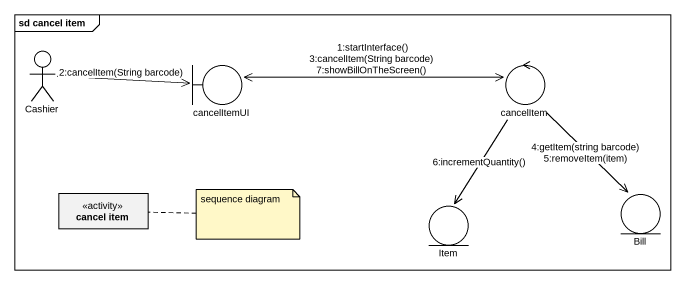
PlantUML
@startuml
mainframe sd cancel item
allowmixing
hide circle
hide empty members
actor Cashier
boundary cancelItemUI
control cancelItem
class "cancel item" as cancel_item <<activity>>
entity Item
entity Bill
Cashier -right-> cancelItemUI : 2:cancelItem(String barcode)
cancelItemUI <-right-> cancelItem : 1:startInterface() 3:cancelItem(String barcode) 7:showBillOnTheScreen()
cancelItem --> Item : 6:incrementQuantity()
cancelItem --> Bill : 4:getItem(string barcode) 5:removeItem(item)
note right of cancel_item : sequence diagram
@enduml
